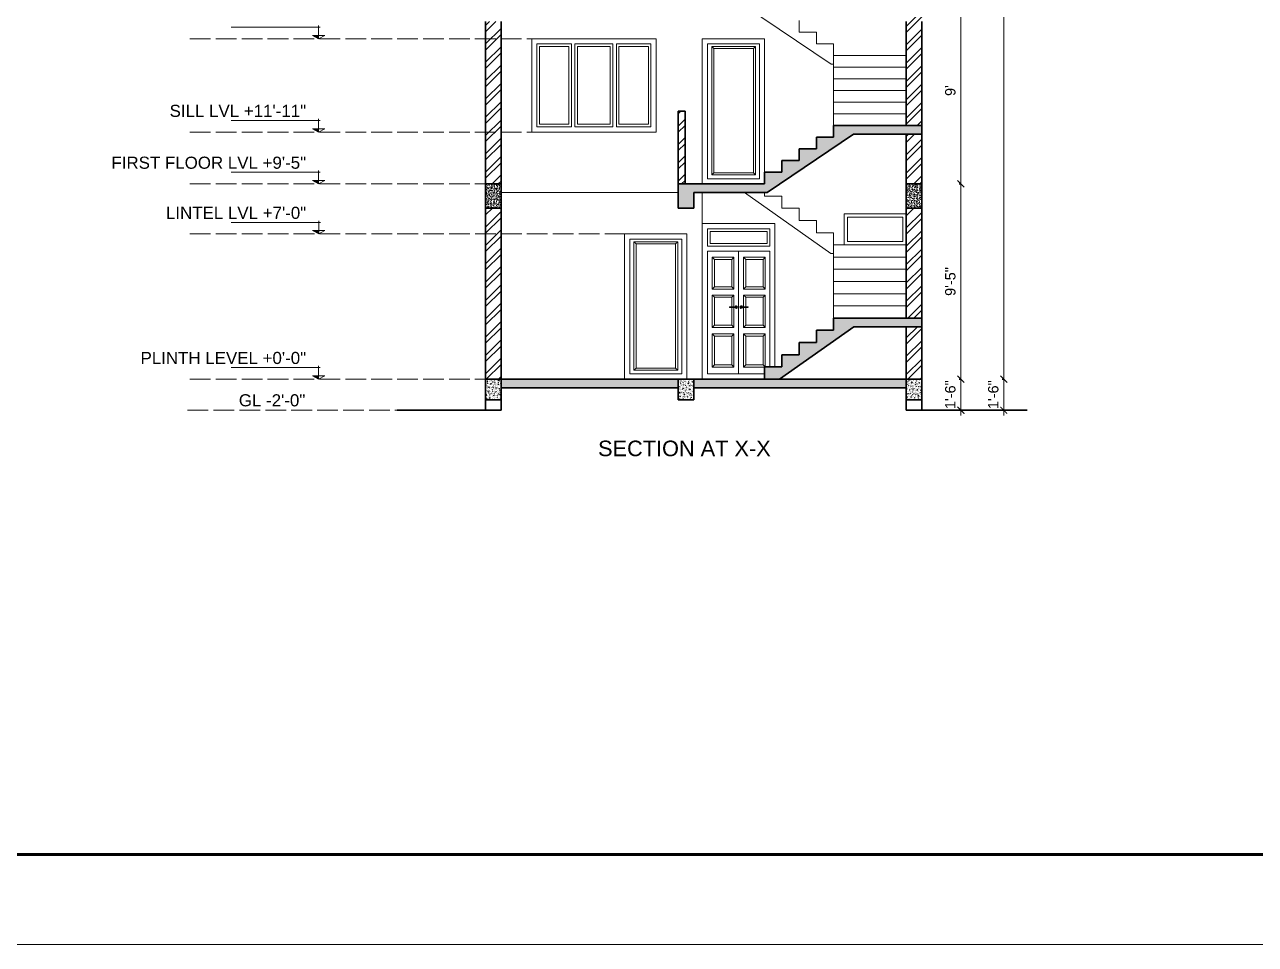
# Model space of a CAD drawing. Header units: inches. Extents: x -12073856 to 12321241, y -1226296 to 1319224.
# Drawn here: x 152266 to 152978, y 36149 to 36681 of the extents above; entities that cross this region are included whole.
import ezdxf

# ---------------------------------------------------------------- set-up
doc = ezdxf.new("R2010")
doc.units = ezdxf.units.IN
doc.header["$MEASUREMENT"] = 0
doc.header["$PDMODE"] = 35
doc.linetypes.add('ACAD_ISO02W100', pattern=[15, 12, -3])
for name, color, linetype, lineweight in [('BORDER', 7, 'Continuous', 60), ('Hatch', 9, 'Continuous', 9), ('Hidden', 254, 'ACAD_ISO02W100', 15), ('TEXT', 255, 'Continuous', 35), ('Walls', 11, 'Continuous', 35), ('Window', 3, 'Continuous', 0), ('Windows', 151, 'Continuous', 15)]:
    doc.layers.add(name, color=color, linetype=linetype, lineweight=lineweight)
doc.styles.get("Standard").update_dxf_attribs({"font": 'arial.ttf'})
doc.dimstyles.get("Standard").update_dxf_attribs({"dimtxt": 6, "dimasz": 4, "dimexe": 0, "dimexo": 6, "dimgap": 3, "dimtad": 1, "dimdec": 0, "dimzin": 0, "dimdsep": 46, "dimlunit": 4, "dimtxsty": 'Standard', "dimblk": 'ARCHTICK', "dimcen": 0.09, "dimdle": 3, "dimclrd": 256, "dimadec": 0, "dimazin": 0, "dimtfac": 1, "dimtdec": 0, "dimtofl": 0, "dimtmove": 0, "dimatfit": 3, "dimfxl": 1, "dimfxlon": 1, "dimtolj": 1, "dimtzin": 0, "dimlwd": -1, "dimarcsym": 0})
pattern_1 = [(50, (15983.7466, 437.9197), (2.151780548, -0.188256405), [0.225, -2.475]), (355, (15983.7466, 437.9197), (-0.416254, 2.2565764), [0.18, -1.98]), (100.4514445, (15983.926, 437.904), (1.73552654, 2.068319973), [0.191220576, -2.103426336]), (46.1842, (15983.7466, 438.5197), (3.20172399, -0.49655784), [0.3375, -3.7125]), (96.6356355, (15984.0134, 438.4783), (2.80398584, 2.9223558), [0.286831026, -3.15514128]), (351.184164, (15983.7466, 438.5197), (2.803985835, 2.9223558), [0.27, -2.97]), (21, (15984.0466, 438.3697), (1.790721156, -1.207856672), [0.225, -2.475]), (326, (15984.0466, 438.3697), (0.729945996, 2.175450135), [0.18, -1.98]), (71.4514447, (15984.1958, 438.269), (2.52066713, 0.967593458), [0.19122057, -2.103426336]), (37.5, (15983.7466, 437.9197), (0.036479566, 0.9986815615), [0, -1.956, 0, -2.01, 0, -1.9875]), (7.5, (15983.7466, 437.9197), (0.789208612, 1.183235136), [0, -1.146, 0, -1.911, 0, -0.7575]), (327.5, (15983.0776, 437.9197), (1.6014673085, -0.067664615), [0, -0.75, 0, -2.34, 0, -3.105]), (317.5, (15982.7776, 437.9197), (1.749558508, 0.300314947), [0, -0.975, 0, -1.554, 0, -2.205])]
pattern_2 = [(45, (15983.7466, 437.92), (-5.30330086, 5.30330086), []), (45, (15987.282, 437.92), (-5.30330086, 5.30330086), [])]

# ---------------------------------------------------------------- blocks, each defined once
blk = doc.blocks.new('_ArchTick')
at = {"color": 0, "linetype": 'ByBlock', "const_width": 0.15}
blk.add_lwpolyline([(-0.5, -0.5), (0.5, 0.5)], dxfattribs=at)
blk = doc.blocks.new('*D307')
at = {"layer": 'Defpoints', "color": 0, "transparency": 16777216}
for p in [(152785.43, 36588.87), (152808.04, 36588.87), (152785.43, 36475.87)]:
    blk.add_point(p, dxfattribs=at)
at = {"layer": 'Windows', "color": 0, "lineweight": -2, "transparency": 16777216}
for p, q in [((152807.04, 36588.87), (152808.04, 36588.87)), ((152807.04, 36475.87), (152808.04, 36475.87))]:
    blk.add_line(p, q, dxfattribs=at)
at = {"layer": 'Windows', "transparency": 16777216}
blk.add_line((152808.04, 36472.87), (152808.04, 36591.87), dxfattribs=at)
at = {"layer": 'Windows', "transparency": 16777216, "xscale": 4, "yscale": 4, "zscale": 4}
for p, rotation in [((152808.04, 36588.87), 90), ((152808.04, 36475.87), 270)]:
    blk.add_blockref('_ArchTick', p, dxfattribs=dict(at, rotation=rotation))
at = {"layer": 'Windows', "color": 0, "transparency": 16777216, "insert": (152801.97, 36532.37), "char_height": 6, "attachment_point": 5, "rotation": 90}
blk.add_mtext('\\A1;9\'-5"', dxfattribs=at)
blk = doc.blocks.new('*D308')
at = {"layer": 'Defpoints', "color": 0, "transparency": 16777216}
for p in [(152785.43, 36696.87), (152808.04, 36696.87), (152785.43, 36588.87)]:
    blk.add_point(p, dxfattribs=at)
at = {"layer": 'Windows', "color": 0, "lineweight": -2, "transparency": 16777216}
for p, q in [((152807.04, 36696.87), (152808.04, 36696.87)), ((152807.04, 36588.87), (152808.04, 36588.87))]:
    blk.add_line(p, q, dxfattribs=at)
at = {"layer": 'Windows', "transparency": 16777216}
blk.add_line((152808.04, 36585.87), (152808.04, 36699.87), dxfattribs=at)
at = {"layer": 'Windows', "transparency": 16777216, "xscale": 4, "yscale": 4, "zscale": 4}
for p, rotation in [((152808.04, 36696.87), 90), ((152808.04, 36588.87), 270)]:
    blk.add_blockref('_ArchTick', p, dxfattribs=dict(at, rotation=rotation))
at = {"layer": 'Windows', "color": 0, "transparency": 16777216, "insert": (152801.97, 36642.87), "char_height": 6, "attachment_point": 5, "rotation": 90}
blk.add_mtext("\\A1;9'", dxfattribs=at)
blk = doc.blocks.new('*D313')
at = {"layer": 'Defpoints', "color": 0, "transparency": 16777216}
for p in [(152785.43, 36475.87), (152785.43, 36457.87), (152808.04, 36457.87)]:
    blk.add_point(p, dxfattribs=at)
at = {"layer": 'Windows', "color": 0, "lineweight": -2, "transparency": 16777216}
for p, q in [((152807.04, 36475.87), (152808.04, 36475.87)), ((152807.04, 36457.87), (152808.04, 36457.87))]:
    blk.add_line(p, q, dxfattribs=at)
at = {"layer": 'Windows', "transparency": 16777216}
blk.add_line((152808.04, 36478.87), (152808.04, 36454.87), dxfattribs=at)
at = {"layer": 'Windows', "transparency": 16777216, "xscale": 4, "yscale": 4, "zscale": 4}
for p, rotation in [((152808.04, 36475.87), 90), ((152808.04, 36457.87), 270)]:
    blk.add_blockref('_ArchTick', p, dxfattribs=dict(at, rotation=rotation))
at = {"layer": 'Windows', "color": 0, "transparency": 16777216, "insert": (152801.97, 36466.87), "char_height": 6, "attachment_point": 5, "rotation": 90}
blk.add_mtext('\\A1;1\'-6"', dxfattribs=at)
blk = doc.blocks.new('*D304')
at = {"layer": 'Defpoints', "color": 0, "transparency": 16777216}
for p in [(152785.43, 36475.87), (152832.88, 36475.87), (152785.43, 36457.87)]:
    blk.add_point(p, dxfattribs=at)
at = {"layer": 'Windows', "color": 0, "lineweight": -2, "transparency": 16777216}
for p, q in [((152831.88, 36475.87), (152832.88, 36475.87)), ((152831.88, 36457.87), (152832.88, 36457.87))]:
    blk.add_line(p, q, dxfattribs=at)
at = {"layer": 'Windows', "transparency": 16777216}
blk.add_line((152832.88, 36454.87), (152832.88, 36478.87), dxfattribs=at)
at = {"layer": 'Windows', "transparency": 16777216, "xscale": 4, "yscale": 4, "zscale": 4}
for p, rotation in [((152832.88, 36475.87), 90), ((152832.88, 36457.87), 270)]:
    blk.add_blockref('_ArchTick', p, dxfattribs=dict(at, rotation=rotation))
at = {"layer": 'Windows', "color": 0, "transparency": 16777216, "insert": (152826.82, 36466.87), "char_height": 6, "attachment_point": 5, "rotation": 90}
blk.add_mtext('\\A1;1\'-6"', dxfattribs=at)
blk = doc.blocks.new('*D305')
at = {"layer": 'Defpoints', "color": 0, "transparency": 16777216}
for p in [(152785.43, 37014.87), (152832.88, 37014.87), (152785.43, 36475.87)]:
    blk.add_point(p, dxfattribs=at)
at = {"layer": 'Windows', "color": 0, "lineweight": -2, "transparency": 16777216}
for p, q in [((152831.88, 37014.87), (152832.88, 37014.87)), ((152831.88, 36475.87), (152832.88, 36475.87))]:
    blk.add_line(p, q, dxfattribs=at)
at = {"layer": 'Windows', "transparency": 16777216}
blk.add_line((152832.88, 36472.87), (152832.88, 37017.87), dxfattribs=at)
at = {"layer": 'Windows', "transparency": 16777216, "xscale": 4, "yscale": 4, "zscale": 4}
for p, rotation in [((152832.88, 37014.87), 90), ((152832.88, 36475.87), 270)]:
    blk.add_blockref('_ArchTick', p, dxfattribs=dict(at, rotation=rotation))
at = {"layer": 'Windows', "color": 0, "transparency": 16777216, "insert": (152826.87, 36745.37), "char_height": 6, "attachment_point": 5, "rotation": 90}
blk.add_mtext('\\A1;44\'-11"', dxfattribs=at)
blk = doc.blocks.new('ARROW')
at = {"layer": 'Hatch'}
h = blk.add_hatch(color=256, dxfattribs=at)
h.dxf.hatch_style = 1
h.paths.add_polyline_path([(12191116, -1270860), (12191485, -1270660), (12191116, -1270660)])
for p, q in [((12191116, -1270860), (12191116, -1270060)), ((12191485, -1270660), (12190746, -1270660)), ((12190746, -1270660), (12191116, -1270860)), ((12191016, -1270160), (12196383, -1270160)), ((12191485, -1270660), (12191116, -1270860))]:
    blk.add_line(p, q, dxfattribs=at)

msp = doc.modelspace()

# ---------------------------------------------------------------- hatches: boundary and pattern name
at = {"layer": 'Hatch'}
h = msp.add_hatch(dxfattribs=at)
h.set_pattern_fill('ANSI32', color=256, scale=20)
h.set_pattern_definition(pattern_2)
h.paths.add_polyline_path([(152785.43, 36687.87), (152776.43, 36687.87), (152776.43, 36622.62), (152785.43, 36622.62)])
h = msp.add_hatch(dxfattribs=at)
h.set_pattern_fill('ANSI32', color=256, scale=20)
h.set_pattern_definition(pattern_2)
h.paths.add_polyline_path([(152532.94, 36588.87), (152541.94, 36588.87), (152541.94, 36682.87), (152532.94, 36682.87)])
h = msp.add_hatch(dxfattribs=at)
h.set_pattern_fill('ANSI32', color=256, scale=20)
h.set_pattern_definition(pattern_2)
h.paths.add_polyline_path([(152644.43, 36588.87), (152648.43, 36588.87), (152648.43, 36630.87), (152644.43, 36630.87)])
h = msp.add_hatch(dxfattribs=at)
h.set_pattern_fill('AR-CONC', color=256, scale=0.3)
h.set_pattern_definition([(50, (17209.4326, 437.9197), (2.151780548, -0.188256405), [0.225, -2.475]), (355, (17209.4326, 437.9197), (-0.416254, 2.2565764), [0.18, -1.98]), (100.4514445, (17209.6119, 437.904), (1.73552654, 2.068319973), [0.191220576, -2.103426336]), (46.1842, (17209.4326, 438.5197), (3.20172399, -0.49655784), [0.3375, -3.7125]), (96.6356355, (17209.6994, 438.4783), (2.80398584, 2.9223558), [0.286831026, -3.15514128]), (351.184164, (17209.4326, 438.5197), (2.803985835, 2.9223558), [0.27, -2.97]), (21, (17209.7326, 438.3697), (1.790721156, -1.207856672), [0.225, -2.475]), (326, (17209.7326, 438.3697), (0.729945996, 2.175450135), [0.18, -1.98]), (71.4514447, (17209.8818, 438.269), (2.52066713, 0.967593458), [0.19122057, -2.103426336]), (37.5, (17209.4326, 437.9197), (0.036479566, 0.9986815615), [0, -1.956, 0, -2.01, 0, -1.9875]), (7.5, (17209.4326, 437.9197), (0.789208612, 1.183235136), [0, -1.146, 0, -1.911, 0, -0.7575]), (327.5, (17208.7636, 437.9197), (1.6014673085, -0.067664615), [0, -0.75, 0, -2.34, 0, -3.105]), (317.5, (17208.4636, 437.9197), (1.749558508, 0.300314947), [0, -0.975, 0, -1.554, 0, -2.205])])
h.paths.add_polyline_path([(152704.43, 36595.62), (152694.43, 36595.62), (152694.43, 36588.87), (152644.43, 36588.87), (152644.43, 36574.87), (152653.43, 36574.87), (152653.43, 36583.87), (152695.96, 36583.87), (152745.96, 36617.62), (152785.43, 36617.62), (152785.43, 36622.62), (152734.43, 36622.62), (152734.43, 36615.87), (152724.43, 36615.87), (152724.43, 36609.12), (152714.43, 36609.12), (152714.43, 36602.37), (152704.43, 36602.37)])
h = msp.add_hatch(dxfattribs=at)
h.set_pattern_fill('ANSI32', color=256, scale=20)
h.set_pattern_definition(pattern_2)
h.paths.add_polyline_path([(152785.43, 36617.62), (152776.43, 36617.62), (152776.43, 36588.87), (152785.43, 36588.87)])
h = msp.add_hatch(dxfattribs=at)
h.set_pattern_fill('AR-CONC', color=256, scale=0.3)
h.set_pattern_definition(pattern_1)
h.paths.add_polyline_path([(152541.94, 36588.87), (152532.94, 36588.87), (152532.94, 36574.87), (152541.94, 36574.87)])
h = msp.add_hatch(dxfattribs=at)
h.set_pattern_fill('AR-CONC', color=256, scale=0.3)
h.set_pattern_definition(pattern_1)
h.paths.add_polyline_path([(152785.43, 36588.87), (152776.43, 36588.87), (152776.43, 36574.87), (152785.43, 36574.87)])
h = msp.add_hatch(dxfattribs=at)
h.set_pattern_fill('ANSI32', color=256, scale=20)
h.set_pattern_definition(pattern_2)
h.paths.add_polyline_path([(152532.94, 36475.87), (152541.94, 36475.87), (152541.94, 36574.87), (152532.94, 36574.87)])
h = msp.add_hatch(dxfattribs=at)
h.set_pattern_fill('ANSI32', color=256, scale=20)
h.set_pattern_definition(pattern_2)
h.paths.add_polyline_path([(152776.43, 36511.19), (152785.43, 36511.19), (152785.43, 36574.87), (152776.43, 36574.87)])
h = msp.add_hatch(dxfattribs=at)
h.set_pattern_fill('AR-CONC', color=256, scale=0.3)
h.set_pattern_definition(pattern_1)
h.paths.add_polyline_path([(152746.02, 36506.19), (152785.43, 36506.19), (152785.43, 36511.19), (152734.43, 36511.19), (152734.43, 36504.12), (152724.43, 36504.12), (152724.43, 36497.06), (152714.43, 36497.06), (152714.43, 36490), (152704.43, 36490), (152704.43, 36482.94), (152694.84, 36482.94), (152694.84, 36482.89), (152694.43, 36482.89), (152694.43, 36475.87), (152703.1, 36475.87)])
h = msp.add_hatch(dxfattribs=at)
h.set_pattern_fill('ANSI32', color=256, scale=20)
h.set_pattern_definition(pattern_2)
h.paths.add_polyline_path([(152785.43, 36506.19), (152776.43, 36506.19), (152776.43, 36475.87), (152785.43, 36475.87)])
h = msp.add_hatch(dxfattribs=at)
h.set_pattern_fill('AR-CONC', color=256, scale=0.3)
h.set_pattern_definition(pattern_1)
h.paths.add_polyline_path([(152541.94, 36475.87), (152532.94, 36475.87), (152532.94, 36463.87), (152541.94, 36463.87)])
h = msp.add_hatch(dxfattribs=at)
h.set_pattern_fill('AR-CONC', color=256, scale=0.3)
h.set_pattern_definition(pattern_1)
h.paths.add_polyline_path([(152644.43, 36475.87), (152541.94, 36475.87), (152541.94, 36470.87), (152644.43, 36470.87)])
h = msp.add_hatch(dxfattribs=at)
h.set_pattern_fill('AR-CONC', color=256, scale=0.3)
h.set_pattern_definition(pattern_1)
h.paths.add_polyline_path([(152653.43, 36475.87), (152644.43, 36475.87), (152644.43, 36470.87), (152644.43, 36463.87), (152653.43, 36463.87)])
h = msp.add_hatch(dxfattribs=at)
h.set_pattern_fill('AR-CONC', color=256, scale=0.3)
h.set_pattern_definition(pattern_1)
h.paths.add_polyline_path([(152776.43, 36475.87), (152653.43, 36475.87), (152653.43, 36470.87), (152776.43, 36470.87)])
h = msp.add_hatch(dxfattribs=at)
h.set_pattern_fill('AR-CONC', color=256, scale=0.3)
h.set_pattern_definition(pattern_1)
h.paths.add_polyline_path([(152785.43, 36475.87), (152776.43, 36475.87), (152776.43, 36470.87), (152776.43, 36463.87), (152785.43, 36463.87)])

# ---------------------------------------------------------------- linework, layer by layer
at = {"layer": 'BORDER'}
msp.add_lwpolyline([(154101.39, 38291.59), (154101.39, 36200.74), (151038.56, 36200.74), (151038.56, 38291.59)], close=True, dxfattribs=at)
at = {"layer": 'Hidden'}
for p, q in [((152361.87, 36672.87), (152559.69, 36672.87)), ((152361.87, 36618.87), (152559.69, 36618.87)), ((152361.87, 36588.87), (152532.94, 36588.87)), ((152361.92, 36559.87), (152613.43, 36559.87)), ((152361.87, 36475.87), (152532.94, 36475.87)), ((152360.56, 36457.87), (152481.87, 36457.87))]:
    msp.add_line(p, q, dxfattribs=at)
at = {"layer": 'Walls'}
for p, q in [((152532.94, 36588.87), (152532.94, 36682.87)), ((152541.94, 36588.87), (152541.94, 36682.87)), ((152776.43, 36682.87), (152776.43, 36622.62)), ((152785.43, 36682.87), (152785.43, 36622.62)), ((152644.43, 36588.87), (152644.43, 36630.87)), ((152644.43, 36630.87), (152648.43, 36630.87)), ((152648.43, 36630.87), (152648.43, 36588.87)), ((152734.43, 36615.87), (152734.43, 36622.62)), ((152734.43, 36622.62), (152785.43, 36622.62)), ((152785.43, 36622.62), (152785.43, 36617.62)), ((152695.96, 36583.87), (152745.96, 36617.62)), ((152724.43, 36609.12), (152724.43, 36615.87)), ((152724.43, 36615.87), (152734.43, 36615.87)), ((152745.96, 36617.62), (152785.43, 36617.62)), ((152776.43, 36617.62), (152776.43, 36588.87)), ((152785.43, 36617.62), (152785.43, 36588.87)), ((152714.43, 36602.37), (152714.43, 36609.12)), ((152714.43, 36609.12), (152724.43, 36609.12)), ((152704.43, 36595.62), (152704.43, 36602.37)), ((152704.43, 36602.37), (152714.43, 36602.37)), ((152694.43, 36588.87), (152694.43, 36595.62)), ((152694.43, 36595.62), (152704.43, 36595.62)), ((152532.94, 36574.87), (152532.94, 36588.87)), ((152532.94, 36588.87), (152541.94, 36588.87)), ((152541.94, 36574.87), (152541.94, 36588.87)), ((152644.43, 36588.87), (152694.43, 36588.87)), ((152644.43, 36588.87), (152644.43, 36574.87)), ((152776.43, 36588.87), (152785.43, 36588.87)), ((152776.43, 36588.87), (152776.43, 36574.87)), ((152785.43, 36588.87), (152785.43, 36574.87)), ((152653.43, 36583.87), (152695.96, 36583.87)), ((152653.43, 36583.87), (152653.43, 36574.87)), ((152532.94, 36475.87), (152532.94, 36574.87)), ((152532.94, 36574.87), (152541.94, 36574.87)), ((152541.94, 36475.87), (152541.94, 36574.87)), ((152644.43, 36574.87), (152653.43, 36574.87)), ((152776.43, 36574.87), (152785.43, 36574.87)), ((152776.43, 36574.87), (152776.43, 36511.19)), ((152785.43, 36574.87), (152785.43, 36511.19)), ((152734.43, 36504.12), (152734.43, 36511.19)), ((152734.43, 36511.19), (152785.43, 36511.19)), ((152785.43, 36511.19), (152785.43, 36506.19)), ((152746.02, 36506.19), (152703.1, 36475.87)), ((152724.43, 36497.06), (152724.43, 36504.12)), ((152724.43, 36504.12), (152734.43, 36504.12)), ((152746.02, 36506.19), (152785.43, 36506.19)), ((152776.43, 36506.19), (152776.43, 36475.87)), ((152785.43, 36506.19), (152785.43, 36475.87)), ((152714.43, 36490), (152714.43, 36497.06)), ((152714.43, 36497.06), (152724.43, 36497.06)), ((152704.43, 36482.94), (152704.43, 36490)), ((152704.43, 36490), (152714.43, 36490)), ((152694.43, 36475.87), (152694.43, 36482.94)), ((152694.43, 36482.94), (152704.43, 36482.94)), ((152532.94, 36463.87), (152532.94, 36475.87)), ((152532.94, 36475.87), (152785.43, 36475.87)), ((152541.94, 36463.87), (152541.94, 36475.87)), ((152644.43, 36475.87), (152644.43, 36463.87)), ((152653.43, 36475.87), (152653.43, 36463.87)), ((152776.43, 36475.87), (152776.43, 36463.87)), ((152785.43, 36475.87), (152785.43, 36463.87)), ((152541.94, 36470.87), (152644.43, 36470.87)), ((152653.43, 36470.87), (152776.43, 36470.87)), ((152532.94, 36457.87), (152532.94, 36463.87)), ((152532.94, 36463.87), (152541.94, 36463.87)), ((152541.94, 36457.87), (152541.94, 36463.87)), ((152644.43, 36463.87), (152653.43, 36463.87)), ((152776.43, 36463.87), (152785.43, 36463.87)), ((152776.43, 36463.87), (152776.43, 36457.87)), ((152785.43, 36463.87), (152785.43, 36457.87)), ((152481.87, 36457.87), (152541.94, 36457.87)), ((152776.43, 36457.87), (152846.34, 36457.87))]:
    msp.add_line(p, q, dxfattribs=at)
at = {"layer": 'Window'}
msp.add_lwpolyline([(154153.39, 38343.59), (154153.39, 36148.74), (150986.56, 36148.74), (150986.56, 38343.59)], close=True, dxfattribs=at)
at = {"layer": 'Windows'}
for p, q in [((152682.9, 36691.87), (152732.9, 36658.12)), ((152714.43, 36676.62), (152714.43, 36683.37)), ((152658.43, 36672.87), (152658.43, 36588.87)), ((152694.43, 36672.87), (152658.43, 36672.87)), ((152694.43, 36588.87), (152694.43, 36672.87)), ((152724.43, 36676.62), (152714.43, 36676.62)), ((152724.43, 36669.87), (152724.43, 36676.62)), ((152562.69, 36621.87), (152562.69, 36669.87)), ((152582.69, 36669.87), (152562.69, 36669.87)), ((152582.69, 36621.87), (152582.69, 36669.87)), ((152584.69, 36621.87), (152584.69, 36669.87)), ((152606.69, 36669.87), (152584.69, 36669.87)), ((152606.69, 36621.87), (152606.69, 36669.87)), ((152608.69, 36621.87), (152608.69, 36669.87)), ((152628.69, 36669.87), (152608.69, 36669.87)), ((152628.69, 36669.87), (152628.69, 36621.87)), ((152661.43, 36669.87), (152661.43, 36591.87)), ((152691.49, 36669.87), (152661.43, 36669.87)), ((152663.86, 36668.37), (152689.18, 36668.37)), ((152665.05, 36667.19), (152663.86, 36668.37)), ((152663.86, 36668.37), (152663.86, 36594.05)), ((152665.05, 36667.19), (152687.99, 36667.19)), ((152665.05, 36667.19), (152665.05, 36595.24)), ((152687.99, 36667.19), (152689.18, 36668.37)), ((152687.99, 36667.19), (152687.99, 36595.24)), ((152689.18, 36668.37), (152689.18, 36594.05)), ((152691.49, 36669.87), (152691.49, 36591.87)), ((152734.43, 36669.87), (152724.43, 36669.87)), ((152734.43, 36663.12), (152734.43, 36669.87)), ((152732.9, 36658.12), (152734.43, 36658.12)), ((152734.43, 36663.12), (152776.43, 36663.12)), ((152734.43, 36622.62), (152734.43, 36663.12)), ((152734.43, 36656.37), (152776.43, 36656.37)), ((152734.43, 36649.62), (152776.43, 36649.62)), ((152734.43, 36642.87), (152776.43, 36642.87)), ((152734.43, 36636.12), (152776.43, 36636.12)), ((152734.43, 36629.37), (152776.43, 36629.37)), ((152582.69, 36621.87), (152562.69, 36621.87)), ((152606.69, 36621.87), (152584.69, 36621.87)), ((152628.69, 36621.87), (152608.69, 36621.87)), ((152665.05, 36595.24), (152663.86, 36594.05)), ((152689.18, 36594.05), (152663.86, 36594.05)), ((152687.99, 36595.24), (152665.05, 36595.24)), ((152687.99, 36595.24), (152689.18, 36594.05)), ((152691.49, 36591.87), (152661.43, 36591.87)), ((152541.94, 36583.87), (152644.43, 36583.87)), ((152658.43, 36583.87), (152658.43, 36475.87)), ((152682.85, 36583.87), (152732.85, 36548.56)), ((152694.43, 36581.81), (152694.43, 36583.87)), ((152704.43, 36581.81), (152694.43, 36581.81)), ((152704.43, 36574.75), (152704.43, 36581.81)), ((152714.43, 36574.75), (152704.43, 36574.75)), ((152714.43, 36567.69), (152714.43, 36574.75)), ((152700.43, 36565.87), (152658.43, 36565.87)), ((152658.43, 36565.87), (152658.43, 36475.87)), ((152700.43, 36482.94), (152700.43, 36565.87)), ((152724.43, 36567.69), (152714.43, 36567.69)), ((152724.43, 36560.62), (152724.43, 36567.69)), ((152740.43, 36571.56), (152740.43, 36553.56)), ((152740.43, 36571.56), (152776.43, 36571.56)), ((152742.43, 36569.56), (152774.43, 36569.56)), ((152742.43, 36569.56), (152742.43, 36555.56)), ((152774.43, 36569.56), (152774.43, 36555.56)), ((152613.43, 36559.87), (152613.43, 36475.87)), ((152649.43, 36559.87), (152613.43, 36559.87)), ((152649.43, 36475.87), (152649.43, 36559.87)), ((152697.43, 36562.87), (152661.43, 36562.87)), ((152661.43, 36562.87), (152661.43, 36552.87)), ((152695.93, 36561.37), (152662.93, 36561.37)), ((152662.93, 36561.37), (152662.93, 36554.37)), ((152695.93, 36554.37), (152695.93, 36561.37)), ((152697.43, 36552.87), (152697.43, 36562.87)), ((152734.43, 36560.62), (152724.43, 36560.62)), ((152734.43, 36553.56), (152734.43, 36560.62)), ((152616.43, 36556.87), (152616.43, 36478.87)), ((152646.49, 36556.87), (152616.43, 36556.87)), ((152618.86, 36555.37), (152644.18, 36555.37)), ((152620.05, 36554.19), (152618.86, 36555.37)), ((152618.86, 36555.37), (152618.86, 36481.05)), ((152620.05, 36554.19), (152642.99, 36554.19)), ((152620.05, 36554.19), (152620.05, 36482.24)), ((152642.99, 36554.19), (152644.18, 36555.37)), ((152642.99, 36554.19), (152642.99, 36482.24)), ((152644.18, 36555.37), (152644.18, 36481.05)), ((152646.49, 36556.87), (152646.49, 36478.87)), ((152697.43, 36552.87), (152661.43, 36552.87)), ((152695.93, 36554.37), (152662.93, 36554.37)), ((152734.43, 36553.56), (152776.43, 36553.56)), ((152734.43, 36511.19), (152734.43, 36553.56)), ((152742.43, 36555.56), (152774.43, 36555.56)), ((152697.43, 36549.87), (152661.43, 36549.87)), ((152661.43, 36549.87), (152661.43, 36478.87)), ((152676.72, 36546.39), (152664.13, 36546.39)), ((152665.39, 36545.14), (152664.13, 36546.39)), ((152664.13, 36528.03), (152664.13, 36546.39)), ((152675.46, 36545.14), (152665.39, 36545.14)), ((152665.39, 36529.28), (152665.39, 36545.14)), ((152676.72, 36546.39), (152675.46, 36545.14)), ((152675.46, 36529.28), (152675.46, 36545.14)), ((152676.72, 36528.03), (152676.72, 36546.39)), ((152679.43, 36549.87), (152679.43, 36478.87)), ((152682.25, 36546.39), (152694.84, 36546.39)), ((152682.25, 36528.03), (152682.25, 36546.39)), ((152682.25, 36546.39), (152683.51, 36545.14)), ((152683.51, 36545.14), (152693.58, 36545.14)), ((152683.51, 36529.28), (152683.51, 36545.14)), ((152693.58, 36545.14), (152694.84, 36546.39)), ((152693.58, 36529.28), (152693.58, 36545.14)), ((152694.84, 36528.03), (152694.84, 36546.39)), ((152697.43, 36482.94), (152697.43, 36549.87)), ((152732.85, 36548.56), (152734.43, 36548.56)), ((152734.43, 36546.5), (152776.43, 36546.5)), ((152734.43, 36539.44), (152776.43, 36539.44)), ((152664.13, 36528.03), (152665.39, 36529.28)), ((152675.46, 36529.28), (152665.39, 36529.28)), ((152676.72, 36528.03), (152675.46, 36529.28)), ((152682.25, 36528.03), (152683.51, 36529.28)), ((152683.51, 36529.28), (152693.58, 36529.28)), ((152694.84, 36528.03), (152693.58, 36529.28)), ((152734.43, 36532.37), (152776.43, 36532.37)), ((152676.72, 36528.03), (152664.13, 36528.03)), ((152664.13, 36524.54), (152676.72, 36524.54)), ((152665.39, 36523.29), (152664.13, 36524.54)), ((152664.13, 36524.54), (152664.13, 36505.8)), ((152665.39, 36523.29), (152675.46, 36523.29)), ((152665.39, 36523.29), (152665.39, 36507.05)), ((152676.72, 36524.54), (152675.46, 36523.29)), ((152675.46, 36523.29), (152675.46, 36507.05)), ((152676.72, 36524.54), (152676.72, 36505.8)), ((152682.25, 36528.03), (152694.84, 36528.03)), ((152694.84, 36524.54), (152682.25, 36524.54)), ((152682.25, 36524.54), (152683.51, 36523.29)), ((152682.25, 36524.54), (152682.25, 36505.8)), ((152693.58, 36523.29), (152683.51, 36523.29)), ((152683.51, 36523.29), (152683.51, 36507.05)), ((152693.58, 36523.29), (152694.84, 36524.54)), ((152693.58, 36523.29), (152693.58, 36507.05)), ((152694.84, 36524.54), (152694.84, 36505.8)), ((152734.43, 36525.31), (152776.43, 36525.31)), ((152678.08, 36517.8), (152674.31, 36517.8)), ((152678.08, 36517.3), (152674.31, 36517.3)), ((152675.46, 36517.3), (152675.46, 36517.17)), ((152680.89, 36517.8), (152684.66, 36517.8)), ((152680.89, 36517.3), (152684.66, 36517.3)), ((152683.51, 36517.3), (152683.51, 36517.17)), ((152734.43, 36518.25), (152776.43, 36518.25)), ((152665.39, 36507.05), (152664.13, 36505.8)), ((152676.72, 36505.8), (152664.13, 36505.8)), ((152676.72, 36502.06), (152664.13, 36502.06)), ((152664.13, 36502.06), (152665.39, 36500.81)), ((152664.13, 36502.06), (152664.13, 36482.89)), ((152675.46, 36507.05), (152665.39, 36507.05)), ((152675.46, 36500.81), (152665.39, 36500.81)), ((152665.39, 36500.81), (152665.39, 36484.15)), ((152676.72, 36505.8), (152675.46, 36507.05)), ((152676.72, 36502.06), (152675.46, 36500.81)), ((152675.46, 36500.81), (152675.46, 36484.15)), ((152676.72, 36502.06), (152676.72, 36482.89)), ((152682.25, 36505.8), (152683.51, 36507.05)), ((152682.25, 36505.8), (152694.84, 36505.8)), ((152682.25, 36502.06), (152694.84, 36502.06)), ((152682.25, 36502.06), (152682.25, 36482.89)), ((152682.25, 36502.06), (152683.51, 36500.81)), ((152683.51, 36507.05), (152693.58, 36507.05)), ((152683.51, 36500.81), (152693.58, 36500.81)), ((152683.51, 36500.81), (152683.51, 36484.15)), ((152693.58, 36507.05), (152694.84, 36505.8)), ((152694.84, 36502.06), (152693.58, 36500.81)), ((152693.58, 36500.81), (152693.58, 36484.15)), ((152694.84, 36502.06), (152694.84, 36482.89)), ((152620.05, 36482.24), (152618.86, 36481.05)), ((152644.18, 36481.05), (152618.86, 36481.05)), ((152642.99, 36482.24), (152620.05, 36482.24)), ((152642.99, 36482.24), (152644.18, 36481.05)), ((152665.39, 36484.15), (152664.13, 36482.89)), ((152676.72, 36482.89), (152664.13, 36482.89)), ((152675.46, 36484.15), (152665.39, 36484.15)), ((152676.72, 36482.89), (152675.46, 36484.15)), ((152682.25, 36482.89), (152683.51, 36484.15)), ((152682.25, 36482.89), (152694.84, 36482.89)), ((152683.51, 36484.15), (152693.58, 36484.15)), ((152693.58, 36484.15), (152694.84, 36482.89)), ((152646.49, 36478.87), (152616.43, 36478.87)), ((152661.43, 36478.87), (152694.43, 36478.87))]:
    msp.add_line(p, q, dxfattribs=at)
for points in [[(152631.69, 36672.87), (152559.69, 36672.87), (152559.69, 36618.87), (152631.69, 36618.87)], [(152564.19, 36623.37), (152581.19, 36623.37), (152581.19, 36668.37), (152564.19, 36668.37)], [(152586.19, 36623.37), (152605.19, 36623.37), (152605.19, 36668.37), (152586.19, 36668.37)], [(152610.19, 36623.37), (152627.19, 36623.37), (152627.19, 36668.37), (152610.19, 36668.37)]]:
    msp.add_lwpolyline(points, close=True, dxfattribs=at)
for centre, radius, start, end in [((152674.31, 36517.55), 0.251, 90, 270), ((152678.08, 36517.55), 0.753, 199.47122, 160.52878), ((152678.08, 36517.55), 0.251, 270, 90), ((152680.89, 36517.55), 0.753, 19.47122, 340.52878), ((152680.89, 36517.55), 0.251, 90, 270), ((152684.66, 36517.55), 0.251, 270, 90)]:
    msp.add_arc(centre, radius, start, end, dxfattribs=at)

# ---------------------------------------------------------------- block references
at = {"layer": 'Hatch', "xscale": -0.00961112412406467, "yscale": 0.00961112412406467, "zscale": 0.00961112412406467}
for p in [(269606.71, 48887.27), (269606.71, 48833.27), (269606.71, 48803.27), (269606.76, 48774.27), (269606.71, 48690.27)]:
    msp.add_blockref('ARROW', p, dxfattribs=at)

# ---------------------------------------------------------------- texts
at = {"layer": 'TEXT', "char_height": 7, "attachment_point": 3}
for s, width, heights, insert in [('SILL LVL +11\'-11" ', 126.485, [14.42], (152429.16, 36634.63)), ('FIRST FLOOR LVL +9\'-5" ', 126.485, [14.42], (152429.16, 36604.63)), ('LINTEL LVL +7\'-0" ', 126.485, [14.42], (152429.21, 36575.63)), ('PLINTH LEVEL +0\'-0" ', 126.485, [14.42], (152429.16, 36491.63)), ('GL -2\'-0" ', 84.3934, [0], (152428.7, 36467.12))]:
    msp.add_mtext_dynamic_manual_height_columns(s, width=width, gutter_width=7.21, heights=heights, dxfattribs=dict(at, insert=insert))
at = {"layer": 'Windows', "insert": (152598.1, 36440.29), "char_height": 9, "attachment_point": 1}
msp.add_mtext_dynamic_manual_height_columns('SECTION AT X-X', width=123.2657, gutter_width=2.25, heights=[21.93], dxfattribs=at)

# ---------------------------------------------------------------- dimensions: what is measured, and where the dimension line sits
at = {"layer": 'Windows'}
for base, p1, p2, picture, middle in [((152832.88, 37014.87), (152785.43, 36475.87), (152785.43, 37014.87), '*D305', (152826.87, 36745.37)), ((152808.04, 36696.87), (152785.43, 36588.87), (152785.43, 36696.87), '*D308', (152801.97, 36642.87))]:
    dim = msp.add_linear_dim(base=base, p1=p1, p2=p2, angle=90, dimstyle='Standard', override={"dimtmove": 1}, dxfattribs=at)
    dim.commit()
    dim.dimension.update_dxf_attribs({"geometry": picture, "text_midpoint": middle})
dim = msp.add_linear_dim(base=(152808.04, 36588.87), p1=(152785.43, 36475.87), p2=(152785.43, 36588.87), angle=90, dimstyle='Standard', dxfattribs=at)
dim.commit()
dim.dimension.update_dxf_attribs({"geometry": '*D307', "text_midpoint": (152801.97, 36532.37)})
dim = msp.add_linear_dim(base=(152808.04, 36457.87), p1=(152785.43, 36475.87), p2=(152785.43, 36457.87), angle=90, dimstyle='Standard', override={"dimtmove": 1}, dxfattribs=at)
dim.commit()
dim.dimension.update_dxf_attribs({"geometry": '*D313', "text_midpoint": (152808.04, 36466.87), "dimtype": 160})
dim = msp.add_linear_dim(base=(152832.88, 36475.87), p1=(152785.43, 36457.87), p2=(152785.43, 36475.87), angle=90, dimstyle='Standard', dxfattribs=at)
dim.commit()
dim.dimension.update_dxf_attribs({"geometry": '*D304', "text_midpoint": (152832.88, 36466.87), "dimtype": 160})

doc.saveas('drawing.dxf')
